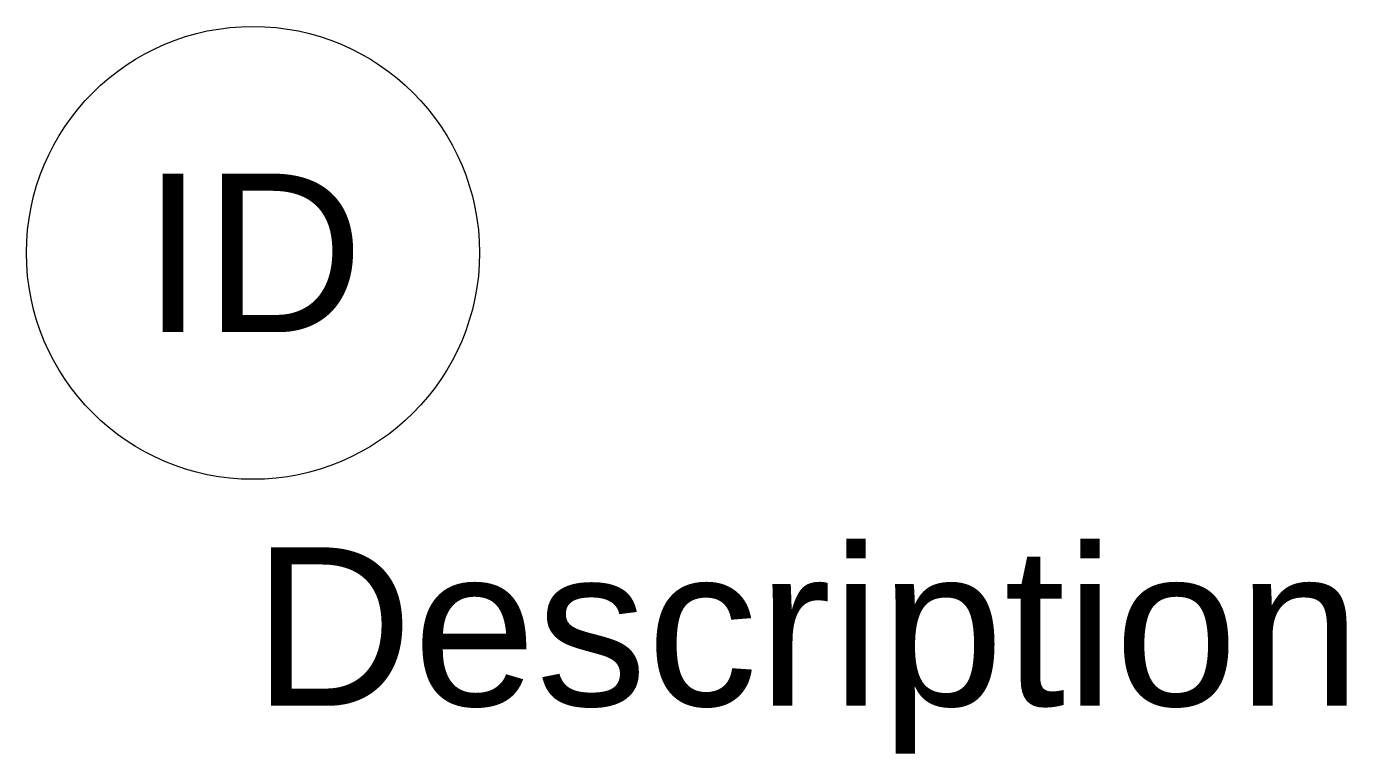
# Model space of a CAD drawing. Extents: x -5 to 24.1, y -11.1 to 5.
import ezdxf
from ezdxf.enums import TextEntityAlignment as Align

# ---------------------------------------------------------------- set-up
doc = ezdxf.new("R2010")
doc.units = 0
doc.styles.get("Standard").update_dxf_attribs({"font": 'arial.ttf'})

msp = doc.modelspace()

# ---------------------------------------------------------------- linework, layer by layer
msp.add_circle((0, 0), 5)

# ---------------------------------------------------------------- texts
at = {"color": 7}
msp.add_attdef('ID', text='00', height=3.5, dxfattribs=at).set_placement((0, 0), align=Align.MIDDLE_CENTER)
at = {"color": 7, "flags": 1}
msp.add_attdef('Description', (0, -10), '', height=3.5, dxfattribs=at)

doc.saveas('drawing.dxf')
